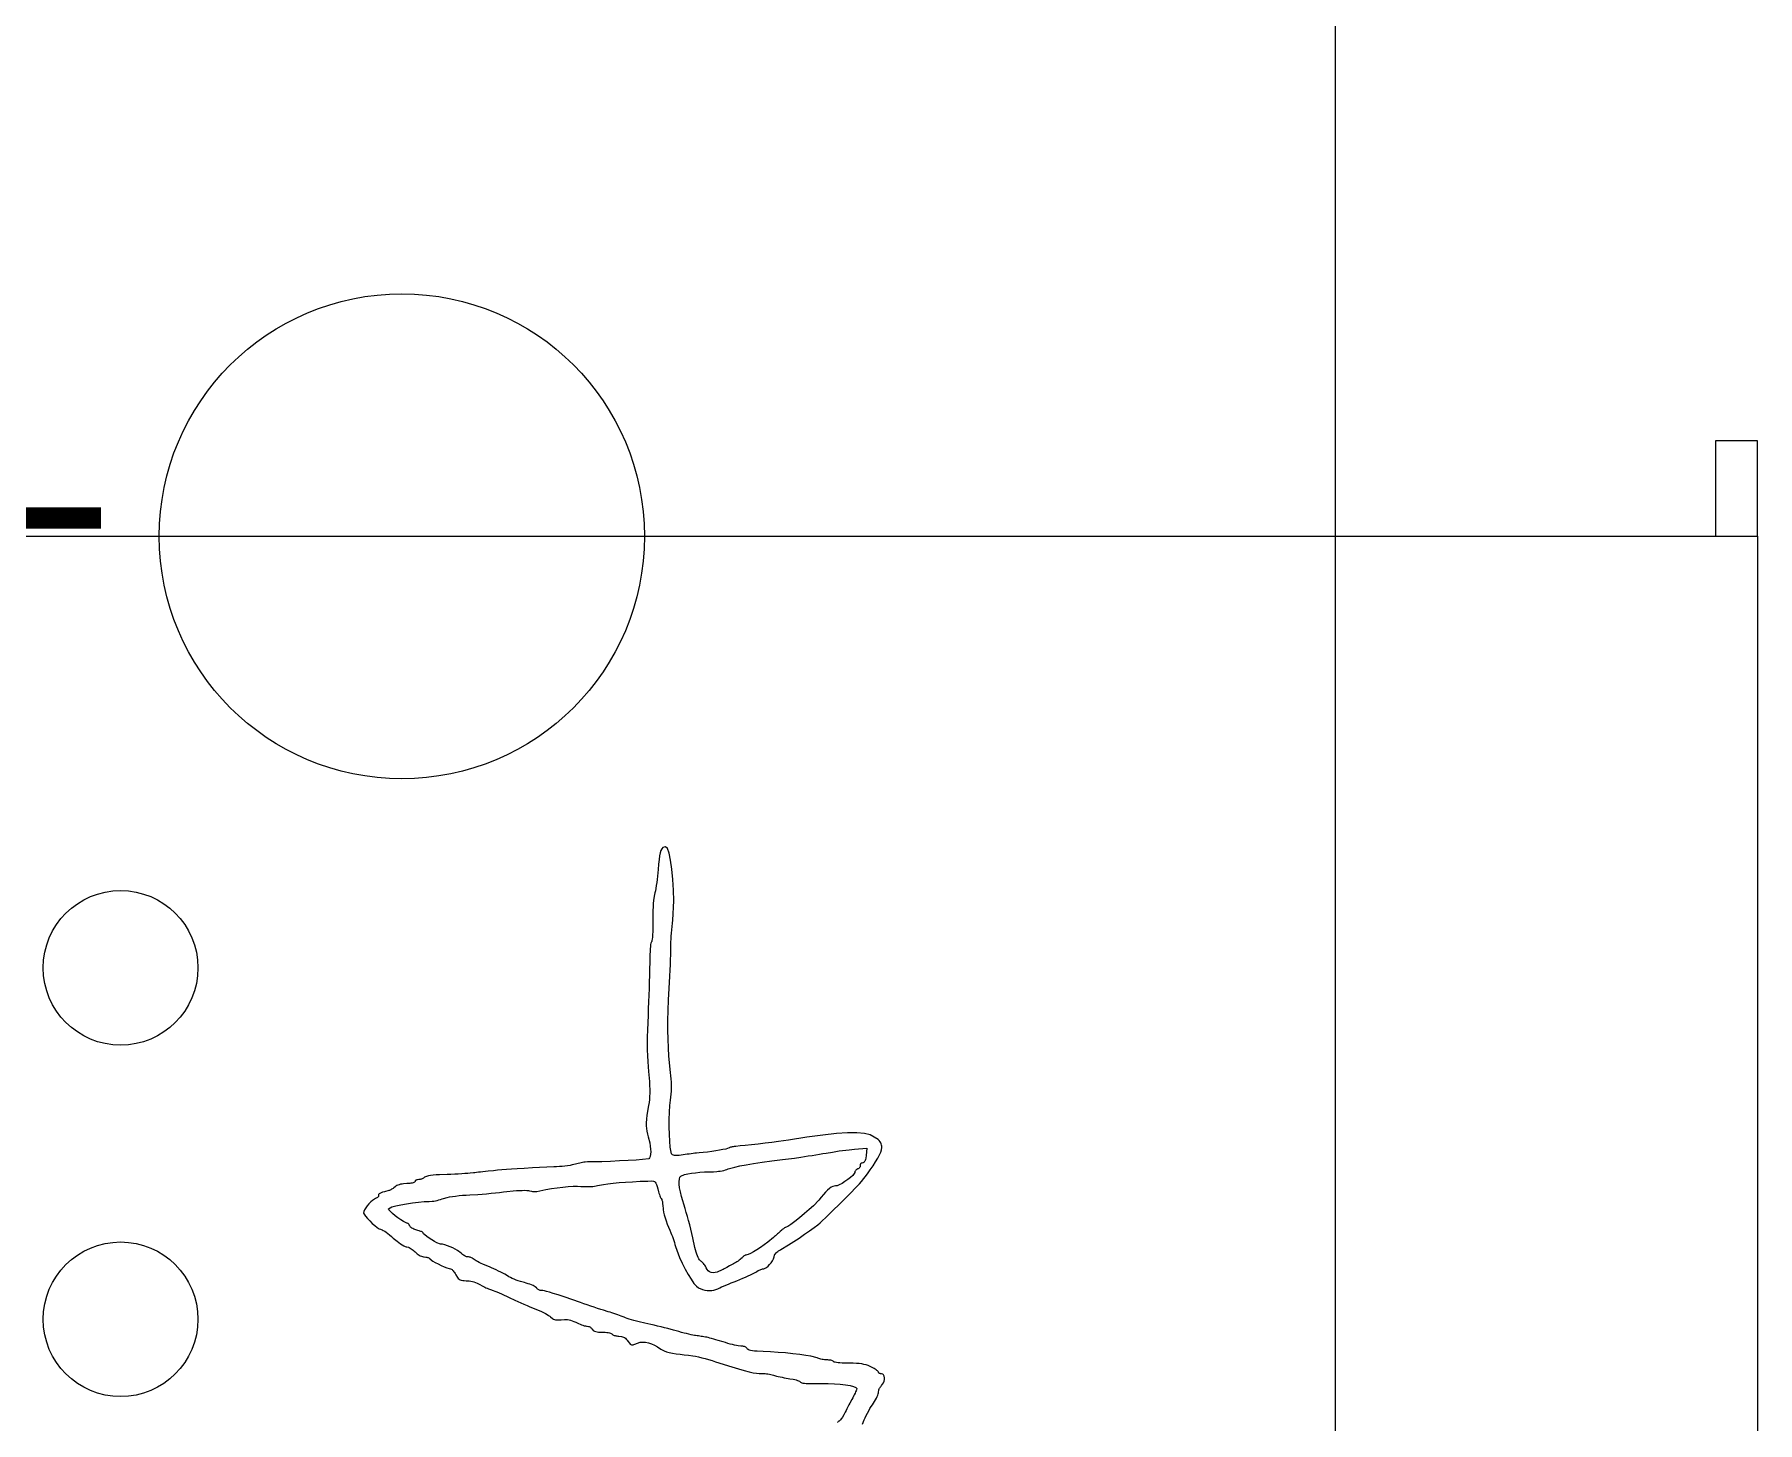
# Model space of a CAD drawing. Extents: x -2.3 to 88, y -2.5 to 83.
# Drawn here: x 75.75 to 88, y 27.27 to 37.14 of the extents above; entities that cross this region are included whole.
import ezdxf

# ---------------------------------------------------------------- set-up
doc = ezdxf.new("R2010")
doc.units = 0
for name, color, linetype in [('BOARD_OUTLINE', 85, 'CONTINUOUS'), ('PARTS_TOP', 111, 'CONTINUOUS'), ('PINS_BOTTOM', 5, 'CONTINUOUS'), ('PINS_TOP', 1, 'CONTINUOUS'), ('SILK_TOP', 85, 'CONTINUOUS')]:
    doc.layers.add(name, color=color, linetype=linetype)

msp = doc.modelspace()

# ---------------------------------------------------------------- linework, layer by layer
at = {"layer": 'BOARD_OUTLINE'}
msp.add_lwpolyline([(3, 0), (82, 0, 0.414214), (85, 3), (85, 53, 0.414214), (82, 56), (3, 56, 0.414214), (0, 53), (0, 3, 0.414214)], format="xyb", close=True, dxfattribs=at)
at = {"layer": 'PARTS_TOP'}
msp.add_lwpolyline([(88, 33.57), (88, 20.43), (70.5, 20.43), (70.5, 33.57), (88, 33.57), (88, 34.25), (87.7, 34.25), (87.7, 33.57)], dxfattribs=at)
at = {"layer": 'PINS_BOTTOM'}
for centre, radius in [((78.36, 33.57), 1.725), ((76.36, 30.5), 0.55), ((76.36, 28), 0.55)]:
    msp.add_circle(centre, radius, dxfattribs=at)
at = {"layer": 'PINS_TOP'}
for centre, radius in [((78.36, 33.57), 1.725), ((76.36, 30.5), 0.55), ((76.36, 28), 0.55)]:
    msp.add_circle(centre, radius, dxfattribs=at)
at = {"layer": 'SILK_TOP', "const_width": 0.15}
msp.add_lwpolyline([(76.22, 33.7), (74.62, 33.7)], dxfattribs=at)
at = {"layer": 'SILK_TOP'}
msp.add_lwpolyline([(81.6356, 27.2543), (81.6472, 27.2839), (81.6545, 27.3), (81.6624, 27.3165), (81.6708, 27.3329), (81.6796, 27.3489), (81.6885, 27.3642), (81.6974, 27.3783), (81.706, 27.391), (81.7211, 27.4149), (81.7279, 27.4269), (81.734, 27.4386), (81.7393, 27.4496), (81.7436, 27.4598), (81.7469, 27.4688), (81.7489, 27.4765), (81.7496, 27.4826), (81.751, 27.4934), (81.7526, 27.499), (81.7547, 27.5045), (81.7573, 27.5099), (81.7603, 27.515), (81.7636, 27.5198), (81.7671, 27.524), (81.7708, 27.5277), (81.7854, 27.5474), (81.7895, 27.5596), (81.7916, 27.5722), (81.7916, 27.5844), (81.7895, 27.5953), (81.7854, 27.6042), (81.7791, 27.6101), (81.7708, 27.6122), (81.7636, 27.6128), (81.7603, 27.6136), (81.7573, 27.6146), (81.7547, 27.6159), (81.7526, 27.6174), (81.751, 27.6192), (81.75, 27.6213), (81.7496, 27.6235), (81.7465, 27.6288), (81.7428, 27.6324), (81.7379, 27.6365), (81.7319, 27.6409), (81.725, 27.6456), (81.7174, 27.6505), (81.7091, 27.6554), (81.7004, 27.6601), (81.675, 27.6715), (81.6611, 27.6759), (81.6462, 27.6794), (81.6299, 27.6823), (81.6119, 27.6844), (81.592, 27.6858), (81.5699, 27.6867), (81.5454, 27.6869), (81.5082, 27.6875), (81.4911, 27.6883), (81.4755, 27.6893), (81.4617, 27.6906), (81.45, 27.6921), (81.4408, 27.6939), (81.4345, 27.696), (81.4314, 27.6982), (81.426, 27.7026), (81.4217, 27.7046), (81.4165, 27.7064), (81.4105, 27.7079), (81.4039, 27.7092), (81.3969, 27.7101), (81.3896, 27.7107), (81.3821, 27.7109), (81.3653, 27.7119), (81.3567, 27.713), (81.3481, 27.7144), (81.3398, 27.7162), (81.3319, 27.7182), (81.3247, 27.7204), (81.3184, 27.7226), (81.3131, 27.725), (81.269, 27.737), (81.2329, 27.7432), (81.1896, 27.7494), (81.1411, 27.7551), (81.0891, 27.7603), (81.0354, 27.7646), (80.9818, 27.768), (80.93, 27.7701), (80.8864, 27.7724), (80.8685, 27.774), (80.8531, 27.7759), (80.8403, 27.7781), (80.8301, 27.7807), (80.8224, 27.7838), (80.8172, 27.7872), (80.8145, 27.7912), (80.8096, 27.7975), (80.8057, 27.8004), (80.8011, 27.8029), (80.7958, 27.8051), (80.79, 27.807), (80.7839, 27.8084), (80.7774, 27.8092), (80.7709, 27.8095), (80.7526, 27.8113), (80.7402, 27.8135), (80.7261, 27.8163), (80.7108, 27.8198), (80.6945, 27.8239), (80.6777, 27.8286), (80.6608, 27.8337), (80.6441, 27.8391), (80.6102, 27.8493), (80.5935, 27.8542), (80.5776, 27.8587), (80.5627, 27.8628), (80.5492, 27.8664), (80.5374, 27.8693), (80.5276, 27.8716), (80.5202, 27.873), (80.5063, 27.8752), (80.4978, 27.8766), (80.4886, 27.878), (80.4789, 27.8795), (80.4689, 27.8811), (80.4589, 27.8827), (80.4492, 27.8842), (80.4399, 27.8856), (80.4166, 27.8902), (80.4016, 27.8936), (80.3849, 27.8976), (80.3669, 27.902), (80.3482, 27.9068), (80.3292, 27.9119), (80.3103, 27.9171), (80.2921, 27.9223), (80.2508, 27.9335), (80.2275, 27.9395), (80.2033, 27.9456), (80.1787, 27.9517), (80.1543, 27.9577), (80.1306, 27.9633), (80.1083, 27.9685), (80.0879, 27.973), (80.0485, 27.9814), (80.0289, 27.9861), (80.0099, 27.991), (79.9919, 27.9959), (79.9755, 28.0008), (79.9611, 28.0055), (79.9491, 28.0099), (79.94, 28.0139), (79.9205, 28.0216), (79.9086, 28.026), (79.8957, 28.0307), (79.8821, 28.0355), (79.8681, 28.0403), (79.8541, 28.045), (79.8404, 28.0494), (79.8273, 28.0534), (79.7945, 28.0639), (79.774, 28.0705), (79.7516, 28.0777), (79.7278, 28.0855), (79.7032, 28.0935), (79.6783, 28.1018), (79.6538, 28.1101), (79.6302, 28.1182), (79.514, 28.1586), (79.4712, 28.173), (79.437, 28.1842), (79.4102, 28.1924), (79.3896, 28.1982), (79.374, 28.2018), (79.3621, 28.2036), (79.3527, 28.2042), (79.3438, 28.2053), (79.3392, 28.2068), (79.3347, 28.2087), (79.3304, 28.211), (79.3263, 28.2138), (79.3228, 28.2168), (79.3198, 28.2202), (79.3175, 28.2239), (79.3091, 28.2314), (79.3018, 28.2356), (79.2928, 28.24), (79.2824, 28.2444), (79.2708, 28.2488), (79.2583, 28.2531), (79.2451, 28.257), (79.2316, 28.2605), (79.203, 28.268), (79.1881, 28.273), (79.1732, 28.2784), (79.1588, 28.2843), (79.1451, 28.2904), (79.1325, 28.2966), (79.1214, 28.3026), (79.1119, 28.3084), (79.0913, 28.3206), (79.078, 28.3277), (79.0633, 28.3352), (79.0476, 28.343), (79.0313, 28.3507), (79.0147, 28.3583), (78.9982, 28.3654), (78.9824, 28.3719), (78.9516, 28.3847), (78.9368, 28.3913), (78.9228, 28.3979), (78.9099, 28.4042), (78.8984, 28.4102), (78.8886, 28.4156), (78.8808, 28.4202), (78.8753, 28.424), (78.8666, 28.4311), (78.8614, 28.4341), (78.8561, 28.4369), (78.8506, 28.4392), (78.8451, 28.4411), (78.8398, 28.4426), (78.8348, 28.4434), (78.8303, 28.4437), (78.8205, 28.4453), (78.815, 28.4472), (78.8091, 28.4497), (78.8031, 28.4527), (78.7972, 28.4563), (78.7914, 28.4602), (78.786, 28.4645), (78.781, 28.4691), (78.7557, 28.4885), (78.7393, 28.4982), (78.7214, 28.5074), (78.7028, 28.5158), (78.6842, 28.5232), (78.6663, 28.5291), (78.65, 28.5333), (78.6359, 28.5354), (78.6093, 28.5448), (78.5915, 28.554), (78.5726, 28.5649), (78.554, 28.5767), (78.5371, 28.5886), (78.5233, 28.5996), (78.514, 28.6089), (78.5106, 28.6157), (78.5078, 28.6191), (78.5046, 28.6211), (78.5003, 28.6232), (78.495, 28.6254), (78.4889, 28.6277), (78.4821, 28.6299), (78.4747, 28.632), (78.4669, 28.634), (78.4514, 28.6387), (78.4441, 28.6417), (78.4373, 28.645), (78.4312, 28.6485), (78.4259, 28.6522), (78.4216, 28.656), (78.4183, 28.6598), (78.4162, 28.6636), (78.4128, 28.6706), (78.4108, 28.6737), (78.4086, 28.6765), (78.4062, 28.6788), (78.4038, 28.6807), (78.4013, 28.6821), (78.3989, 28.683), (78.3965, 28.6833), (78.3707, 28.6944), (78.3522, 28.7062), (78.332, 28.7207), (78.3119, 28.7364), (78.2934, 28.752), (78.2782, 28.7664), (78.2679, 28.7782), (78.2641, 28.7862), (78.2897, 28.7989), (78.3181, 28.8063), (78.3536, 28.8139), (78.3938, 28.8211), (78.4365, 28.8277), (78.479, 28.833), (78.5191, 28.8367), (78.5542, 28.8384), (78.5751, 28.8397), (78.5868, 28.8413), (78.5988, 28.8435), (78.611, 28.846), (78.6231, 28.849), (78.6347, 28.8523), (78.6457, 28.8558), (78.6556, 28.8595), (78.6813, 28.8669), (78.6992, 28.8705), (78.7197, 28.8738), (78.7423, 28.8768), (78.7665, 28.8795), (78.7917, 28.8818), (78.8174, 28.8836), (78.8429, 28.8849), (78.8996, 28.8885), (78.9306, 28.8908), (78.9624, 28.8934), (78.9941, 28.8962), (79.0252, 28.8992), (79.0547, 28.9023), (79.082, 28.9055), (79.1063, 28.9088), (79.1523, 28.9136), (79.1746, 28.9153), (79.1957, 28.9165), (79.2153, 28.9172), (79.2328, 28.9174), (79.2478, 28.917), (79.2598, 28.916), (79.2682, 28.9145), (79.2824, 28.9112), (79.2893, 28.9099), (79.2959, 28.9089), (79.3021, 28.9082), (79.3078, 28.9078), (79.3128, 28.9078), (79.317, 28.9081), (79.3203, 28.9088), (79.3848, 28.9232), (79.4233, 28.9296), (79.4636, 28.9352), (79.504, 28.9399), (79.5427, 28.9435), (79.5781, 28.9457), (79.6083, 28.9464), (79.6316, 28.9455), (79.6589, 28.9437), (79.6736, 28.9435), (79.6883, 28.9438), (79.7029, 28.9445), (79.7168, 28.9456), (79.7298, 28.9471), (79.7414, 28.9489), (79.7513, 28.9511), (79.7941, 28.9597), (79.8256, 28.9639), (79.8627, 28.968), (79.9048, 28.9719), (79.9512, 28.9754), (80.0011, 28.9786), (80.054, 28.9813), (80.109, 28.9835), (80.1384, 28.9842), (80.1485, 28.983), (80.1563, 28.9802), (80.1623, 28.9754), (80.1671, 28.9681), (80.1712, 28.9579), (80.1751, 28.9444), (80.1794, 28.9272), (80.1852, 28.906), (80.1882, 28.8961), (80.1911, 28.8869), (80.1941, 28.8785), (80.1969, 28.8713), (80.1997, 28.8653), (80.2023, 28.8609), (80.2047, 28.8581), (80.2083, 28.8522), (80.2098, 28.848), (80.2112, 28.843), (80.2123, 28.8375), (80.2133, 28.8316), (80.214, 28.8254), (80.2145, 28.8192), (80.2146, 28.813), (80.2176, 28.7812), (80.2212, 28.7625), (80.226, 28.7424), (80.232, 28.7213), (80.239, 28.6995), (80.247, 28.6775), (80.2558, 28.6555), (80.2653, 28.634), (80.2737, 28.6149), (80.2784, 28.6028), (80.2833, 28.5895), (80.2882, 28.5754), (80.2931, 28.5609), (80.2977, 28.5463), (80.3021, 28.5321), (80.3061, 28.5184), (80.3354, 28.4402), (80.3544, 28.3985), (80.3751, 28.3574), (80.3964, 28.3188), (80.4175, 28.2842), (80.4373, 28.2554), (80.455, 28.2343), (80.4695, 28.2225), (80.4986, 28.2111), (80.5146, 28.2075), (80.5311, 28.2054), (80.5476, 28.2047), (80.5638, 28.2055), (80.5792, 28.2077), (80.5935, 28.2115), (80.6061, 28.2168), (80.6213, 28.2242), (80.6334, 28.2296), (80.6479, 28.2359), (80.6644, 28.243), (80.6826, 28.2506), (80.7019, 28.2585), (80.7221, 28.2666), (80.7427, 28.2746), (80.7837, 28.2917), (80.8033, 28.3002), (80.8218, 28.3084), (80.8388, 28.3161), (80.8539, 28.3233), (80.8667, 28.3296), (80.8767, 28.3351), (80.8835, 28.3395), (80.8947, 28.3465), (80.9008, 28.3496), (80.9069, 28.3523), (80.913, 28.3547), (80.9189, 28.3566), (80.9245, 28.358), (80.9297, 28.3589), (80.9342, 28.3592), (80.9533, 28.3675), (80.9643, 28.3768), (80.9753, 28.3885), (80.9859, 28.4017), (80.9953, 28.4158), (81.0029, 28.4299), (81.0081, 28.4432), (81.0103, 28.455), (81.0131, 28.4621), (81.0163, 28.4666), (81.0207, 28.4715), (81.0261, 28.4767), (81.0324, 28.482), (81.0394, 28.4873), (81.0471, 28.4924), (81.0554, 28.4973), (81.1103, 28.5299), (81.1461, 28.5528), (81.1844, 28.5781), (81.2229, 28.6043), (81.2594, 28.6297), (81.2916, 28.6528), (81.3173, 28.6722), (81.3342, 28.6862), (81.3893, 28.7383), (81.4277, 28.7759), (81.4696, 28.8173), (81.5119, 28.8596), (81.5519, 28.8999), (81.5866, 28.9352), (81.6131, 28.9626), (81.6285, 28.9793), (81.6705, 29.0337), (81.6911, 29.0628), (81.7106, 29.092), (81.7284, 29.1203), (81.7439, 29.1466), (81.7565, 29.1702), (81.7657, 29.1899), (81.7708, 29.2048), (81.7733, 29.2231), (81.773, 29.2314), (81.7716, 29.2393), (81.769, 29.2471), (81.7652, 29.2548), (81.7603, 29.2627), (81.7542, 29.2708), (81.7468, 29.2795), (81.6909, 29.3129), (81.649, 29.3222), (81.5959, 29.3266), (81.53, 29.326), (81.4498, 29.3204), (81.3539, 29.3099), (81.2408, 29.2944), (81.1089, 29.2739), (81.0371, 29.2639), (80.9918, 29.2581), (80.9433, 29.2523), (80.894, 29.2465), (80.8462, 29.2412), (80.8023, 29.2365), (80.7647, 29.2327), (80.7357, 29.2302), (80.7223, 29.2287), (80.7157, 29.2276), (80.7093, 29.2263), (80.7033, 29.2249), (80.6979, 29.2234), (80.6932, 29.2219), (80.6893, 29.2203), (80.6864, 29.2189), (80.6635, 29.2111), (80.6435, 29.2066), (80.6194, 29.202), (80.5922, 29.1974), (80.5631, 29.1931), (80.5331, 29.1892), (80.5034, 29.186), (80.4751, 29.1837), (80.4556, 29.182), (80.4437, 29.1806), (80.4307, 29.1791), (80.417, 29.1773), (80.4028, 29.1754), (80.3886, 29.1734), (80.3746, 29.1715), (80.3611, 29.1696), (80.3309, 29.1661), (80.3186, 29.1654), (80.3079, 29.1654), (80.2988, 29.1661), (80.2914, 29.1676), (80.2855, 29.1698), (80.281, 29.1728), (80.278, 29.1766), (80.2679, 29.2248), (80.2646, 29.2662), (80.2624, 29.315), (80.2615, 29.368), (80.2618, 29.4219), (80.2635, 29.4738), (80.2665, 29.5204), (80.2709, 29.5585), (80.2755, 29.6005), (80.2769, 29.6219), (80.2777, 29.6436), (80.2778, 29.6656), (80.2772, 29.6878), (80.2759, 29.7102), (80.2738, 29.7329), (80.2709, 29.7558), (80.2588, 29.8715), (80.2549, 29.9311), (80.2525, 29.9927), (80.2514, 30.057), (80.2517, 30.1246), (80.2535, 30.1961), (80.2566, 30.2721), (80.2611, 30.3534), (80.2655, 30.441), (80.2675, 30.483), (80.2693, 30.5227), (80.2708, 30.5592), (80.272, 30.5916), (80.273, 30.6192), (80.2736, 30.6411), (80.2738, 30.6564), (80.2738, 30.6861), (80.2745, 30.7049), (80.2757, 30.7255), (80.2772, 30.7476), (80.2791, 30.7705), (80.2813, 30.7939), (80.2837, 30.8171), (80.2864, 30.8396), (80.2931, 30.9765), (80.2914, 31.0531), (80.287, 31.1296), (80.2801, 31.2016), (80.2711, 31.265), (80.2605, 31.3156), (80.2486, 31.349), (80.2357, 31.3611), (80.2163, 31.3553), (80.2087, 31.3473), (80.2023, 31.3353), (80.1969, 31.3188), (80.1923, 31.2974), (80.1885, 31.2706), (80.1852, 31.238), (80.1822, 31.199), (80.1777, 31.152), (80.175, 31.1286), (80.1721, 31.106), (80.1691, 31.0846), (80.1659, 31.0651), (80.1628, 31.0479), (80.1598, 31.0337), (80.1569, 31.0229), (80.1517, 30.9968), (80.1495, 30.9784), (80.1476, 30.9573), (80.1461, 30.9339), (80.145, 30.909), (80.1442, 30.8829), (80.144, 30.8563), (80.1442, 30.8298), (80.1443, 30.7791), (80.1438, 30.7564), (80.143, 30.7362), (80.1418, 30.7187), (80.1403, 30.7044), (80.1386, 30.6937), (80.1366, 30.6869), (80.1343, 30.6846), (80.1306, 30.676), (80.1289, 30.6658), (80.1273, 30.6522), (80.1259, 30.6356), (80.1247, 30.6165), (80.1238, 30.5953), (80.1233, 30.5723), (80.1231, 30.5479), (80.1215, 30.4842), (80.1204, 30.4444), (80.1191, 30.4007), (80.1175, 30.3542), (80.1159, 30.3061), (80.1141, 30.2575), (80.1123, 30.2095), (80.1104, 30.1631), (80.1062, 30.0578), (80.1052, 30.0086), (80.105, 29.9617), (80.1054, 29.917), (80.1066, 29.8747), (80.1086, 29.8347), (80.1112, 29.7969), (80.1146, 29.7615), (80.1205, 29.6922), (80.1221, 29.6621), (80.123, 29.6345), (80.123, 29.6092), (80.1221, 29.5856), (80.1205, 29.5634), (80.118, 29.5423), (80.1146, 29.5219), (80.1029, 29.4513), (80.0995, 29.4231), (80.0977, 29.3984), (80.0974, 29.3764), (80.0988, 29.3562), (80.1016, 29.337), (80.106, 29.3178), (80.1118, 29.2978), (80.1231, 29.254), (80.1267, 29.2319), (80.1287, 29.2107), (80.1293, 29.1909), (80.1284, 29.1735), (80.1259, 29.1589), (80.1218, 29.148), (80.116, 29.1414), (80.0707, 29.1357), (80.0251, 29.1324), (79.9693, 29.1291), (79.9075, 29.1259), (79.8437, 29.1231), (79.7817, 29.1209), (79.7256, 29.1194), (79.6795, 29.1188), (79.6639, 29.1178), (79.6547, 29.1167), (79.6449, 29.1151), (79.6347, 29.1133), (79.6244, 29.1111), (79.6141, 29.1087), (79.6043, 29.1061), (79.595, 29.1033), (79.5713, 29.0976), (79.5557, 29.0948), (79.5384, 29.0921), (79.5196, 29.0896), (79.4999, 29.0875), (79.4798, 29.0857), (79.4597, 29.0844), (79.44, 29.0836), (79.2885, 29.0762), (79.2301, 29.0732), (79.181, 29.0705), (79.1392, 29.0679), (79.1031, 29.0653), (79.0708, 29.0627), (79.0405, 29.0599), (79.0105, 29.0568), (78.9732, 29.0529), (78.9546, 29.0509), (78.9366, 29.049), (78.9196, 29.0471), (78.904, 29.0453), (78.8902, 29.0438), (78.8786, 29.0424), (78.8697, 29.0413), (78.8456, 29.0385), (78.8283, 29.0371), (78.8082, 29.0358), (78.7856, 29.0345), (78.7613, 29.0333), (78.7356, 29.0321), (78.7092, 29.031), (78.6824, 29.03), (78.628, 29.0281), (78.6041, 29.0265), (78.5828, 29.0245), (78.5641, 29.0221), (78.5484, 29.0195), (78.536, 29.0166), (78.5271, 29.0135), (78.5218, 29.0103), (78.5142, 29.0042), (78.5096, 29.0015), (78.5048, 28.9992), (78.4998, 28.9972), (78.4946, 28.9956), (78.4895, 28.9944), (78.4844, 28.9936), (78.4796, 28.9934), (78.4707, 28.9926), (78.4668, 28.9916), (78.4632, 28.9903), (78.4602, 28.9887), (78.4577, 28.9867), (78.4558, 28.9845), (78.4547, 28.982), (78.4542, 28.9793), (78.4505, 28.9747), (78.4461, 28.9725), (78.4402, 28.9705), (78.4331, 28.9688), (78.4248, 28.9673), (78.4156, 28.9662), (78.4057, 28.9655), (78.3951, 28.9652), (78.3726, 28.9638), (78.3617, 28.9622), (78.3512, 28.96), (78.3413, 28.9573), (78.3323, 28.9541), (78.3243, 28.9506), (78.3175, 28.9468), (78.312, 28.9427), (78.3027, 28.9351), (78.2976, 28.9313), (78.2923, 28.9278), (78.287, 28.9245), (78.2819, 28.9216), (78.2769, 28.9191), (78.2724, 28.9172), (78.2684, 28.9159), (78.2361, 28.9075), (78.2233, 28.9033), (78.2128, 28.8992), (78.2044, 28.8952), (78.1984, 28.8913), (78.1945, 28.8876), (78.193, 28.884), (78.1937, 28.8806), (78.1945, 28.8758), (78.1936, 28.8733), (78.1917, 28.8708), (78.1892, 28.8683), (78.1859, 28.8659), (78.182, 28.8636), (78.1775, 28.8615), (78.1726, 28.8595), (78.1506, 28.846), (78.1382, 28.8347), (78.1258, 28.8213), (78.1141, 28.8069), (78.1037, 28.7923), (78.0955, 28.7782), (78.0901, 28.7656), (78.0881, 28.7552), (78.1008, 28.7328), (78.1145, 28.7168), (78.1312, 28.6995), (78.1494, 28.6822), (78.1678, 28.6663), (78.1848, 28.6532), (78.1991, 28.6443), (78.2092, 28.6411), (78.22, 28.6371), (78.2282, 28.6324), (78.2379, 28.6262), (78.2488, 28.6186), (78.2606, 28.6097), (78.2732, 28.5998), (78.2862, 28.5891), (78.2993, 28.5776), (78.3259, 28.5554), (78.3389, 28.5455), (78.3514, 28.5367), (78.3632, 28.5291), (78.3738, 28.5228), (78.3831, 28.5182), (78.3908, 28.5152), (78.3965, 28.5142), (78.4068, 28.512), (78.413, 28.5095), (78.4198, 28.506), (78.4268, 28.5018), (78.434, 28.4969), (78.441, 28.4914), (78.4479, 28.4854), (78.4542, 28.479), (78.4679, 28.4666), (78.4754, 28.4611), (78.4832, 28.4562), (78.4911, 28.4519), (78.4988, 28.4485), (78.5061, 28.4459), (78.513, 28.4443), (78.519, 28.4437), (78.5311, 28.4428), (78.5368, 28.4417), (78.5422, 28.4402), (78.5471, 28.4384), (78.5515, 28.4364), (78.5551, 28.4343), (78.558, 28.432), (78.5599, 28.4297), (78.5797, 28.4145), (78.5972, 28.4045), (78.6176, 28.3939), (78.6392, 28.3835), (78.6605, 28.374), (78.6799, 28.3663), (78.6957, 28.3611), (78.7063, 28.3592), (78.7129, 28.3566), (78.7168, 28.3535), (78.7209, 28.3494), (78.7252, 28.3444), (78.7297, 28.3385), (78.7342, 28.3319), (78.7386, 28.3247), (78.7429, 28.3169), (78.7547, 28.2974), (78.7607, 28.2903), (78.7672, 28.2848), (78.7745, 28.2807), (78.7829, 28.2778), (78.7927, 28.2759), (78.8041, 28.2749), (78.8176, 28.2746), (78.8383, 28.273), (78.8496, 28.2711), (78.8612, 28.2686), (78.8728, 28.2654), (78.8841, 28.2617), (78.8949, 28.2575), (78.9047, 28.2528), (78.9133, 28.2478), (78.9305, 28.2382), (78.9397, 28.2333), (78.949, 28.2286), (78.9583, 28.2242), (78.9673, 28.2201), (78.9758, 28.2165), (78.9837, 28.2135), (78.9908, 28.2112), (79.0086, 28.2053), (79.0211, 28.2003), (79.0355, 28.1943), (79.0514, 28.1874), (79.0685, 28.1798), (79.0864, 28.1717), (79.1048, 28.1633), (79.1232, 28.1548), (79.1625, 28.136), (79.1841, 28.1262), (79.2063, 28.1163), (79.2284, 28.1067), (79.25, 28.0975), (79.2706, 28.0889), (79.2895, 28.0812), (79.3063, 28.0745), (79.3374, 28.062), (79.3526, 28.0551), (79.3671, 28.0481), (79.3806, 28.041), (79.3927, 28.0342), (79.4031, 28.0277), (79.4115, 28.0218), (79.4175, 28.0167), (79.4307, 28.0056), (79.4375, 28.0016), (79.4448, 27.9985), (79.4527, 27.9964), (79.4613, 27.9952), (79.4709, 27.9949), (79.4816, 27.9955), (79.4936, 27.997), (79.5158, 27.9991), (79.5268, 27.9988), (79.5378, 27.9977), (79.549, 27.9957), (79.5603, 27.9928), (79.572, 27.989), (79.5839, 27.9843), (79.5964, 27.9787), (79.6168, 27.9689), (79.6272, 27.9645), (79.6375, 27.9605), (79.6473, 27.9571), (79.6566, 27.9543), (79.6649, 27.9522), (79.6721, 27.9509), (79.678, 27.9505), (79.6875, 27.9491), (79.6922, 27.9475), (79.6967, 27.9454), (79.7009, 27.9428), (79.7048, 27.9398), (79.7082, 27.9365), (79.711, 27.933), (79.7133, 27.9293), (79.7195, 27.921), (79.7246, 27.9176), (79.731, 27.9147), (79.7388, 27.9124), (79.7479, 27.9105), (79.7584, 27.9092), (79.7703, 27.9085), (79.7837, 27.9082), (79.8064, 27.9074), (79.817, 27.9064), (79.8267, 27.9051), (79.8354, 27.9035), (79.8428, 27.9015), (79.8488, 27.8993), (79.8531, 27.8968), (79.8555, 27.8941), (79.8608, 27.8895), (79.8651, 27.8873), (79.8702, 27.8853), (79.8761, 27.8836), (79.8825, 27.8821), (79.8893, 27.881), (79.8963, 27.8803), (79.9034, 27.88), (79.9209, 27.8783), (79.9289, 27.8762), (79.9363, 27.8732), (79.9432, 27.8693), (79.9497, 27.8646), (79.9557, 27.8589), (79.9614, 27.8523), (79.9667, 27.8448), (79.9785, 27.8289), (79.9836, 27.8236), (79.9886, 27.8201), (79.9935, 27.8181), (79.9987, 27.8175), (80.0042, 27.8183), (80.0104, 27.8204), (80.0174, 27.8236), (80.0536, 27.8364), (80.0727, 27.8382), (80.0925, 27.8371), (80.1129, 27.833), (80.134, 27.8259), (80.1556, 27.8159), (80.1778, 27.8029), (80.2005, 27.787), (80.2242, 27.7751), (80.2414, 27.7695), (80.2617, 27.7641), (80.2848, 27.7592), (80.3104, 27.7547), (80.3382, 27.7508), (80.3678, 27.7474), (80.3991, 27.7447), (80.4293, 27.7405), (80.4487, 27.7367), (80.4701, 27.732), (80.4931, 27.7265), (80.5171, 27.7203), (80.5414, 27.7134), (80.5657, 27.706), (80.5892, 27.6982), (80.7054, 27.6611), (80.7528, 27.6468), (80.7937, 27.6353), (80.8286, 27.6264), (80.8579, 27.6199), (80.8822, 27.6157), (80.9018, 27.6137), (80.9173, 27.6136), (80.9331, 27.6143), (80.9424, 27.6138), (80.9525, 27.6129), (80.9629, 27.6115), (80.9735, 27.6097), (80.9839, 27.6075), (80.9939, 27.6051), (81.0032, 27.6024), (81.0244, 27.5964), (81.0369, 27.5933), (81.0504, 27.5902), (81.0643, 27.5871), (81.0785, 27.5842), (81.0925, 27.5815), (81.106, 27.5791), (81.1187, 27.577), (81.1424, 27.5732), (81.1535, 27.5708), (81.1637, 27.568), (81.1728, 27.5651), (81.1807, 27.5621), (81.1871, 27.559), (81.1919, 27.5559), (81.1948, 27.553), (81.2039, 27.5481), (81.2123, 27.5461), (81.223, 27.5445), (81.2357, 27.5433), (81.2505, 27.5426), (81.267, 27.5423), (81.2851, 27.5425), (81.3046, 27.5432), (81.3923, 27.5434), (81.4362, 27.5412), (81.4778, 27.5378), (81.5155, 27.5332), (81.5477, 27.5277), (81.5727, 27.5216), (81.589, 27.5149), (81.5947, 27.5079), (81.5926, 27.4986), (81.59, 27.4915), (81.5865, 27.4831), (81.5823, 27.4736), (81.5774, 27.4633), (81.5719, 27.4522), (81.5659, 27.4407), (81.5595, 27.429), (81.5463, 27.4039), (81.5392, 27.3905), (81.5321, 27.3771), (81.525, 27.364), (81.5183, 27.3514), (81.5121, 27.3398), (81.5065, 27.3294), (81.5018, 27.3205), (81.4923, 27.3044), (81.4876, 27.2972), (81.4832, 27.2907), (81.4789, 27.285), (81.4751, 27.2804), (81.4717, 27.2769), (81.4688, 27.2747), (81.4666, 27.274), (81.4625, 27.2716), (81.4603, 27.2689), (81.458, 27.2652)], dxfattribs=at)
msp.add_lwpolyline([(80.3442, 29.0188), (80.3709, 29.0291), (80.3928, 29.034), (80.4189, 29.0385), (80.4482, 29.0425), (80.4796, 29.0458), (80.5119, 29.0482), (80.5441, 29.0496), (80.5751, 29.0498), (80.5986, 29.051), (80.6113, 29.0524), (80.6242, 29.0543), (80.6369, 29.0566), (80.6493, 29.0594), (80.6609, 29.0625), (80.6715, 29.0658), (80.6807, 29.0695), (80.7278, 29.0829), (80.7639, 29.0905), (80.8083, 29.0987), (80.8609, 29.1074), (80.9215, 29.1166), (80.9902, 29.1263), (81.0667, 29.1364), (81.1511, 29.147), (81.1974, 29.1536), (81.2233, 29.1574), (81.2502, 29.1615), (81.2774, 29.1657), (81.3043, 29.17), (81.3302, 29.1742), (81.3544, 29.1783), (81.3764, 29.1822), (81.4212, 29.1899), (81.4452, 29.1936), (81.4697, 29.1972), (81.494, 29.2006), (81.5175, 29.2037), (81.5397, 29.2065), (81.56, 29.2087), (81.5778, 29.2104), (81.6666, 29.2175), (81.6623, 29.1653), (81.6589, 29.1451), (81.6567, 29.1368), (81.6542, 29.1297), (81.6514, 29.1238), (81.6482, 29.1192), (81.6448, 29.1159), (81.641, 29.1139), (81.637, 29.1132), (81.63, 29.1114), (81.627, 29.11), (81.6244, 29.1082), (81.6223, 29.1061), (81.6207, 29.1037), (81.6198, 29.101), (81.6195, 29.098), (81.6201, 29.0949), (81.6196, 29.0882), (81.6185, 29.0848), (81.6167, 29.0816), (81.6145, 29.0786), (81.6118, 29.0758), (81.6088, 29.0733), (81.6054, 29.0712), (81.6018, 29.0695), (81.5946, 29.0652), (81.5913, 29.0626), (81.5883, 29.0598), (81.5857, 29.0569), (81.5836, 29.0538), (81.582, 29.0507), (81.581, 29.0474), (81.5806, 29.0441), (81.5657, 29.0225), (81.5502, 29.0083), (81.5313, 28.9935), (81.5107, 28.9791), (81.49, 28.9662), (81.4707, 28.9561), (81.4544, 28.9497), (81.4426, 28.9483), (81.4235, 28.9452), (81.4123, 28.9393), (81.4001, 28.9306), (81.387, 28.9192), (81.3729, 28.9052), (81.358, 28.8886), (81.3423, 28.8696), (81.3257, 28.8482), (81.286, 28.8079), (81.2558, 28.7806), (81.2221, 28.7515), (81.1876, 28.7227), (81.1549, 28.6964), (81.1265, 28.675), (81.1051, 28.6605), (81.0934, 28.6551), (81.0885, 28.6538), (81.0853, 28.6522), (81.0817, 28.65), (81.0779, 28.6475), (81.0738, 28.6445), (81.0695, 28.6412), (81.0653, 28.6377), (81.061, 28.634), (81.0509, 28.625), (81.0448, 28.6195), (81.0382, 28.6137), (81.0313, 28.6074), (81.0242, 28.601), (81.017, 28.5945), (81.01, 28.5881), (81.0032, 28.5819), (80.9612, 28.5475), (80.9361, 28.529), (80.9101, 28.511), (80.8844, 28.4942), (80.8605, 28.4797), (80.8398, 28.4681), (80.8235, 28.4606), (80.8131, 28.4578), (80.8059, 28.4566), (80.8019, 28.4552), (80.7978, 28.4533), (80.7937, 28.451), (80.7897, 28.4482), (80.7859, 28.4451), (80.7824, 28.4418), (80.7793, 28.4381), (80.7705, 28.4295), (80.7645, 28.4246), (80.7578, 28.4194), (80.7504, 28.4141), (80.7425, 28.4089), (80.7343, 28.4037), (80.7258, 28.3989), (80.7174, 28.3944), (80.6993, 28.3851), (80.6897, 28.38), (80.6703, 28.3694), (80.661, 28.3642), (80.6523, 28.3593), (80.6442, 28.3548), (80.6371, 28.3507), (80.6025, 28.336), (80.5869, 28.3325), (80.5726, 28.3314), (80.5597, 28.333), (80.5483, 28.3371), (80.5386, 28.3437), (80.5306, 28.353), (80.5244, 28.3648), (80.5184, 28.3774), (80.5146, 28.3838), (80.5103, 28.39), (80.5057, 28.3959), (80.501, 28.4013), (80.4961, 28.406), (80.4912, 28.4098), (80.4864, 28.4127), (80.4761, 28.423), (80.4711, 28.4307), (80.4661, 28.4402), (80.4613, 28.4512), (80.4567, 28.4638), (80.4522, 28.4778), (80.4481, 28.4932), (80.4442, 28.51), (80.4298, 28.5783), (80.4225, 28.6105), (80.4149, 28.6417), (80.4072, 28.672), (80.3992, 28.7017), (80.391, 28.7309), (80.3825, 28.76), (80.3737, 28.789), (80.3491, 28.8724), (80.3407, 28.9065), (80.335, 28.9359), (80.3318, 28.9607), (80.3312, 28.9811), (80.3331, 28.9975), (80.3374, 29.01)], close=True, dxfattribs=at)

doc.saveas('drawing.dxf')
